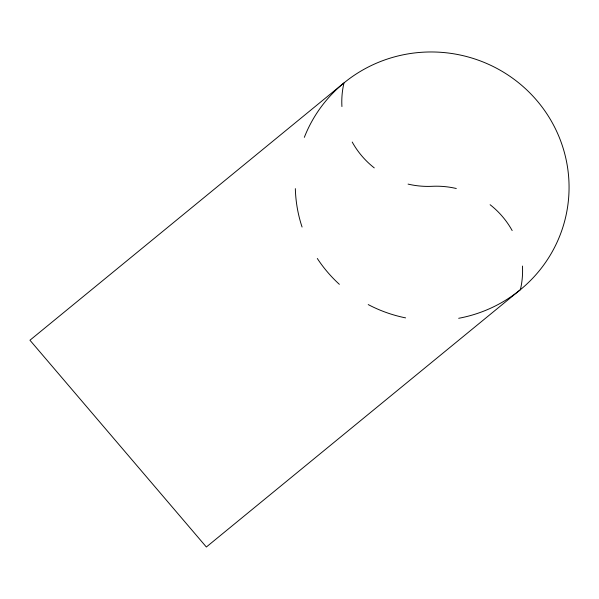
<?xml version="1.0" encoding="UTF-8"?>
<svg xmlns="http://www.w3.org/2000/svg" width="599" height="599" viewBox="0 0 599 599"><rect width="100%" height="100%" fill="white"/><g stroke="black" fill="none" stroke-linecap="round" stroke-linejoin="round"><path stroke-width="0.9" d="M304.329 137.358A136.984 134.236 11.1 0 1 536.861 100.535A136.984 134.236 11.1 0 1 458.684 318.294M405.598 317.882A136.984 134.236 11.1 0 1 368.22 304.584M339.356 284.323A136.984 134.236 11.1 0 1 317.305 258.476M302.068 227.043A136.984 134.236 11.1 0 1 295.344 188.64M408.076 184.103A85.612 83.897 11.1 0 0 432.186 186.304A85.612 83.897 11.1 0 1 456.296 188.505M374.263 167.892A85.612 83.897 11.1 0 1 352.212 142.045M341.924 106.562A85.612 83.897 11.1 0 1 343.983 82.917L29.95 340.225L206.356 547.007L520.389 289.691A85.612 83.897 11.1 0 0 522.448 266.053M490.109 204.716A85.612 83.897 11.1 0 1 512.16 230.563"/></g></svg>
